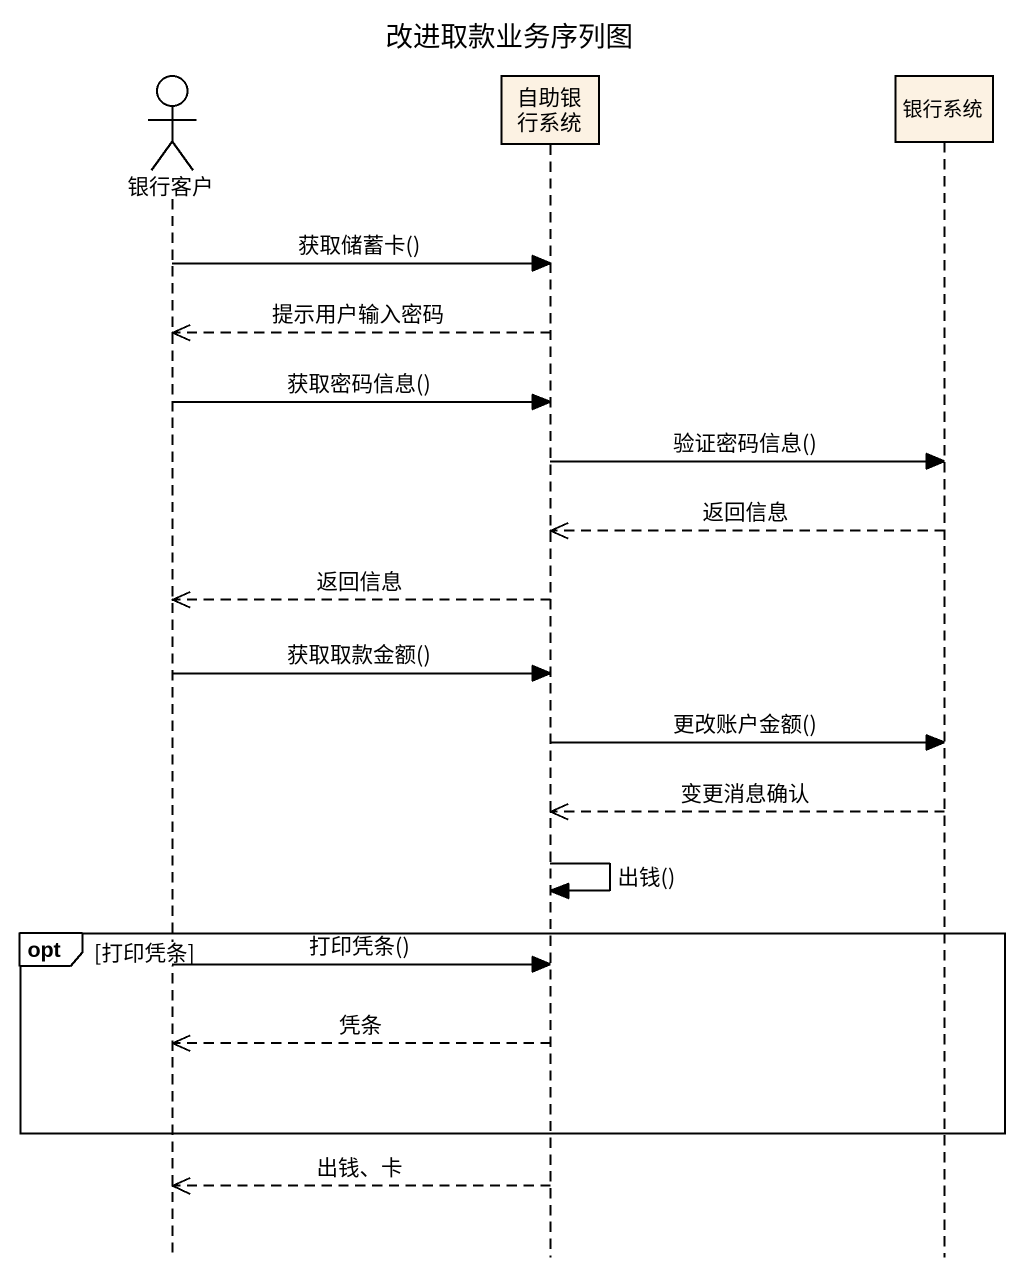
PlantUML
@startuml
title 改进取款业务序列图
hide footbox
actor 银行客户
participant 自助银行系统
participant 银行系统

银行客户 -> 自助银行系统 : 获取储蓄卡()
自助银行系统 -->> 银行客户 : 提示用户输入密码
银行客户 -> 自助银行系统 : 获取密码信息()
自助银行系统 -> 银行系统 : 验证密码信息()
银行系统 -->> 自助银行系统 : 返回信息
自助银行系统 -->> 银行客户 : 返回信息
银行客户 -> 自助银行系统 : 获取取款金额()
自助银行系统 -> 银行系统 : 更改账户金额()
银行系统 -->> 自助银行系统 : 变更消息确认
自助银行系统 -> 自助银行系统 : 出钱()
opt 打印凭条
  银行客户 -> 自助银行系统 : 打印凭条()
  自助银行系统 -->> 银行客户 : 凭条
end
自助银行系统 -->> 银行客户 : 出钱、卡
@enduml
